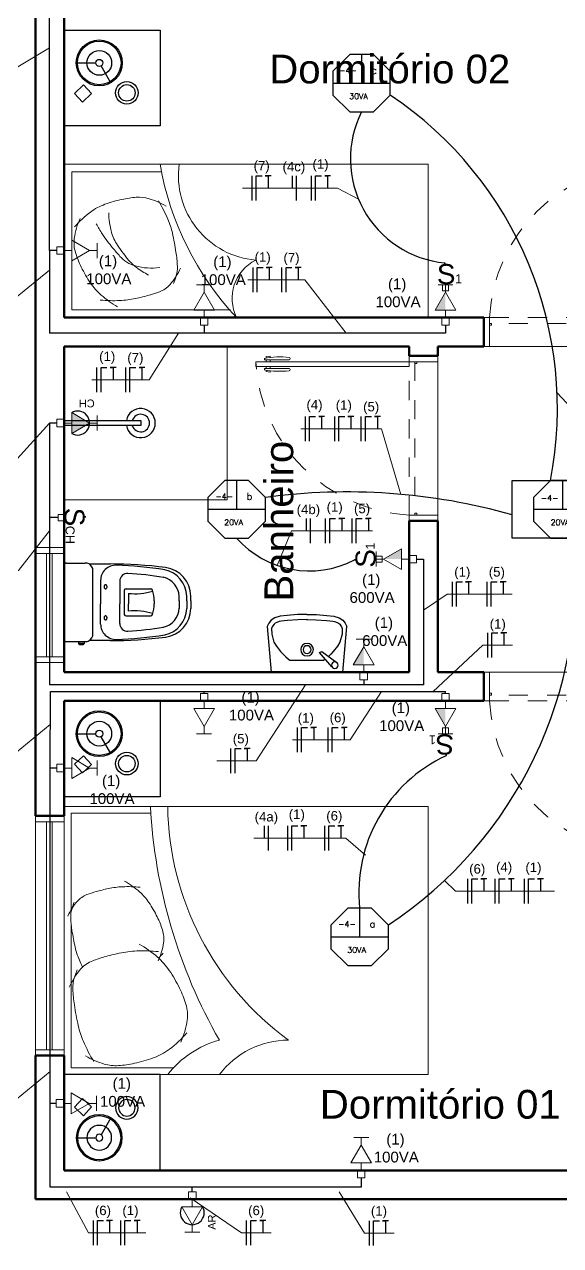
# Model space of a CAD drawing. Header units: inches. Extents: x 179598 to 179981, y 9195975 to 9196075.
# Drawn here: x 179638.47 to 179641.27, y 9196031.43 to 9196037.8 of the extents above; entities that cross this region are included whole.
import ezdxf

# ---------------------------------------------------------------- set-up
doc = ezdxf.new("R2010")
doc.units = ezdxf.units.IN
doc.header["$LTSCALE"] = 0.05
doc.header["$MEASUREMENT"] = 0
for name, pattern in [('CONTINU', [0]), ('DASH2', [0.75, 0.5, -0.25]), ('HIDDEN', [0.375, 0.25, -0.125]), ('HIDDEN2', [0.1875, 0.125, -0.0625])]:
    doc.linetypes.add(name, pattern=pattern)
for name, color, linetype in [('Electric', 10, 'Continuous'), ('ILUMINAÇÃO', 3, 'Continuous'), ('LAYOUT', 7, 'CONTINU'), ('LAYOUT_A. MOLHADAS', 7, 'Continuous'), ('PTO', 1, 'Continuous'), ('TEP', 40, 'DASH2'), ('TEXTO', 250, 'Continuous')]:
    doc.layers.add(name, color=color, linetype=linetype)
for name, color, linetype, lineweight in [('Eletrodutos', 220, 'Continuous', 25), ('ESQUADRIA', 7, 'Continuous', 5), ('FNT', 30, 'Continuous', 25), ('HACHURA', 7, 'Continuous', 0), ('HASTES', 250, 'Continuous', 25), ('NOTAS', 180, 'Continuous', 25), ('PAREDE', 7, 'Continuous', 50), ('PISO', 7, 'Continuous', 5)]:
    doc.layers.add(name, color=color, linetype=linetype, lineweight=lineweight)
doc.styles.add('Cota', font='arial.ttf')
doc.styles.add('R_60_1-100', font='swissl.ttf', dxfattribs={"height": 0.15})
doc.styles.get("Standard").update_dxf_attribs({"font": ''})
doc.styles.get('Standard').set_extended_font_data('txt.shx')

# ---------------------------------------------------------------- blocks, each defined once
blk = doc.blocks.new('A$C73877B83')
at = {"layer": 'LAYOUT'}
for p, q in [((0.2747, 0.243), (0.1867, 0.1922)), ((0.1708, 0.063), (0.1708, 0.1646))]:
    blk.add_line(p, q, dxfattribs=at)
for points in [[(0.5, 0), (0, 0), (0, 0.5), (0.5, 0.5)], [(0.2859, 0.1004), (0.3301, 0.0532), (0.3754, 0.0957), (0.3312, 0.1428)]]:
    blk.add_lwpolyline(points, close=True, dxfattribs=at)
for centre, radius in [((0.3271, 0.3269), 0.059), ((0.3271, 0.3269), 0.043), ((0.1708, 0.183), 0.12), ((0.1708, 0.183), 0.1136), ((0.1708, 0.183), 0.0646), ((0.1708, 0.183), 0.0184)]:
    blk.add_circle(centre, radius, dxfattribs=at)
blk = doc.blocks.new('A$C39A72CA2')
at = {"layer": 'ESQUADRIA'}
for points in [[(0, 0), (0.03, 0), (0.03, 0.15), (0, 0.15)], [(1.22, 0), (0.03, 0), (0.03, 0.15), (1.22, 0.15)], [(1.22, 0), (1.25, 0), (1.25, 0.15), (1.22, 0.15)], [(0.03, 0.0576), (1.22, 0.0576), (1.22, 0.0876), (0.03, 0.0876)]]:
    blk.add_lwpolyline(points, close=True, dxfattribs=at)
blk = doc.blocks.new('camacasal1')
at = {"layer": 'LAYOUT', "lineweight": 20}
for p, q in [((0.1, 0), (0.1, 1.4)), ((0.1, 1.4), (2, 1.4)), ((1.5482, 1.364), (1.964, 1.364)), ((1.964, 1.364), (1.964, 0.8486)), ((2, 1.4), (2, 0)), ((1.964, 0.7916), (1.964, 0.036)), ((2, 0), (0.1, 0)), ((1.964, 0.036), (1.4292, 0.036))]:
    blk.add_line(p, q, dxfattribs=at)
for points in [[(1.6853, 1.0097, 0.050543), (1.6075, 0.9542, 0.064376), (1.5579, 0.8978, 0.03352), (1.5145, 0.8232, 0.039598), (1.4874, 0.7553, 0.109626), (1.4818, 0.6879, 0.0754), (1.5094, 0.5942)], [(1.6035, 0.9779, -0.034352), (1.6955, 0.9804, -0.04249), (1.7693, 0.9709, -0.015911), (1.8335, 0.955, -0.020937), (1.8812, 0.9393, -0.121269), (1.9314, 0.9049, -0.080025), (1.9807, 0.8278)], [(1.9038, 0.5611, 0.014129), (1.921, 0.5979, 0.04596), (1.9428, 0.6645, 0.01901), (1.9594, 0.7529, 0.025886), (1.9658, 0.8187, 0.088683), (1.9591, 0.869, 0.020726), (1.9477, 0.9003)], [(1.609, 0.6815, 0.050543), (1.513, 0.613, 0.064376), (1.4517, 0.5435, 0.03352), (1.3983, 0.4514, 0.039598), (1.3648, 0.3677, 0.109626), (1.3579, 0.2845, 0.0754), (1.392, 0.1689)], [(1.508, 0.6422, -0.034352), (1.6215, 0.6452, -0.04249), (1.7125, 0.6336, -0.015911), (1.7917, 0.6139, -0.020937), (1.8506, 0.5945, -0.121269), (1.9126, 0.5521, -0.080025), (1.9733, 0.4571)], [(1.4832, 0.6344, 0.020037), (1.5074, 0.608, 0.075208)], [(1.8455, 0.0681, 0.033461), (1.8997, 0.1735, 0.04596), (1.9265, 0.2556, 0.01901), (1.9471, 0.3647, 0.025886), (1.9549, 0.4458, 0.088683), (1.9467, 0.5079, 0.020726), (1.9326, 0.5465)], [(1.3596, 0.2185, 0.057152), (1.4511, 0.1325, 0.075208), (1.5356, 0.0875, 0.030275), (1.634, 0.0593, 0.036967), (1.717, 0.0472, 0.089016), (1.7911, 0.0551, 0.061822), (1.8892, 0.0975)]]:
    blk.add_lwpolyline(points, format="xyb", dxfattribs=at)
for centre, radius, start, end in [((-0.0814, 1.4233), 1.5416, 306.24325, 359.13368), ((-1.1907, 1.5456), 2.7445, 330.16037, 356.95887), ((0.83, -0.27), 0.45, 36.8699, 90), ((1.055, -0.315), 0.5131, 37.87498, 74.74488)]:
    blk.add_arc(centre, radius, start, end, dxfattribs=at)
blk = doc.blocks.new('JANELA 0.50')
at = {"layer": 'ESQUADRIA'}
for points in [[(0, 0), (0.03, 0), (0.03, 0.15), (0, 0.15)], [(0.57, 0), (0.03, 0), (0.03, 0.15), (0.57, 0.15)], [(0.57, 0), (0.6, 0), (0.6, 0.15), (0.57, 0.15)], [(0.03, 0.0576), (0.57, 0.0576), (0.57, 0.0876), (0.03, 0.0876)]]:
    blk.add_lwpolyline(points, close=True, dxfattribs=at)
blk = doc.blocks.new('PORTA80_PB')
at = {"layer": 'ESQUADRIA'}
for p, q in [((0.0036, 0.8955), (0.0002, 0.8755)), ((0.0105, 0.8955), (0.0036, 0.8955)), ((0.02, 0.9055), (0.0125, 0.9055)), ((0.02, 0.9055), (0.02, 0.7763)), ((0.03, 0.8955), (0.02, 0.8955)), ((0.055, 0.8955), (0.065, 0.8955)), ((0.065, 0.9055), (0.065, 0.7763)), ((0.065, 0.9055), (0.0725, 0.9055)), ((0.0745, 0.8955), (0.0814, 0.8955)), ((0.0814, 0.8955), (0.0848, 0.8755)), ((0.0075, 0.8755), (0.0002, 0.8755)), ((0.03, 0.8755), (0.02, 0.8755)), ((0.055, 0.8755), (0.065, 0.8755)), ((0.0775, 0.8755), (0.0848, 0.8755)), ((0.83, 0), (0.03, 0))]:
    blk.add_line(p, q, dxfattribs=at)
for points in [[(0.03, 0.15), (0.055, 0.15), (0.055, 0.95), (0.03, 0.95)], [(0, 0), (0.03, 0), (0.03, 0.15), (0, 0.15)], [(0.83, 0), (0.86, 0), (0.86, 0.15), (0.83, 0.15)], [(0.04, 0.11), (0.03, 0.11), (0.03, 0.12), (0.04, 0.12)], [(0.82, 0.12), (0.83, 0.12), (0.83, 0.11), (0.82, 0.11)]]:
    blk.add_lwpolyline(points, close=True, dxfattribs=at)
at = {"layer": 'ESQUADRIA', "linetype": 'HIDDEN2'}
blk.add_lwpolyline([(0.03, 0.12), (0.83, 0.12), (0.83, 0.15), (0.03, 0.15)], close=True, dxfattribs=at)
at = {"layer": 'ESQUADRIA'}
for centre, radius, start, end in [((0.4334, 0.8257), 0.4284, 169.26017, 186.65508), ((-0.3484, 0.8257), 0.4284, 353.34492, 10.73983), ((0.0139, 0.7771), 0.00614, 187.18725, 352.0859), ((0.0711, 0.7771), 0.00614, 187.9141, 352.81275)]:
    blk.add_arc(centre, radius, start, end, dxfattribs=at)
at = {"layer": 'ESQUADRIA', "linetype": 'HIDDEN', "ltscale": 0.4}
blk.add_arc((-0.0154, 0.1046), 0.8466, 3.07158, 86.92842, dxfattribs=at)
blk = doc.blocks.new('A$C786F5E89')
at = {"layer": 'LAYOUT', "lineweight": 20}
for p, q in [((0.04, 1.86), (0.04, 1.0317)), ((0.76, 1.86), (0.04, 1.86)), ((0.76, 1.3934), (0.76, 1.86))]:
    blk.add_line(p, q, dxfattribs=at)
blk.add_lwpolyline([(0.8, 1.9), (0, 1.9), (0, 0), (0.8, 0)], close=True, dxfattribs=at)
for points in [[(0.0564, 1.6211, -0.050543), (0.1181, 1.7076, -0.064376), (0.1807, 1.7628, -0.03352), (0.2637, 1.8109, -0.039598), (0.3391, 1.8411, -0.109626), (0.414, 1.8473, -0.0754), (0.5181, 1.8166)], [(0.4735, 1.8457, -0.057152), (0.5509, 1.7633, -0.075208), (0.5915, 1.6873, -0.030275), (0.6169, 1.5986, -0.036967), (0.6278, 1.5239, -0.089016), (0.6206, 1.4571, -0.061822), (0.5824, 1.3687)], [(0.2613, 1.4015, -0.103492), (0.2701, 1.5298, -0.14369), (0.3198, 1.6091, -0.007817), (0.3642, 1.6473, -0.010698), (0.3977, 1.674, -0.020146), (0.4368, 1.7014, -0.015912), (0.4887, 1.7324)], [(0.0918, 1.712, 0.034352), (0.0891, 1.6099, 0.04249), (0.0995, 1.5278, 0.015911), (0.1173, 1.4565, 0.020937), (0.1347, 1.4035, 0.121269), (0.1729, 1.3477, 0.080025), (0.2586, 1.2929)], [(0.2223, 1.4599, -0.040593), (0.2626, 1.5236, -0.055645), (0.3003, 1.5637, -0.015363), (0.3347, 1.5911, -0.01263), (0.3782, 1.6221, -0.082628), (0.4468, 1.6534, -0.061291), (0.5471, 1.6675)], [(0.6089, 1.4081, -0.033461), (0.514, 1.3593, -0.04596), (0.44, 1.3351, -0.01901), (0.3418, 1.3166, -0.025886), (0.2687, 1.3095, -0.088683), (0.2128, 1.3169, -0.020726), (0.178, 1.3297)]]:
    blk.add_lwpolyline(points, format="xyb", dxfattribs=at)
for centre, radius, start, end in [((1.0634, -0.1268), 1.5493, 99.78806, 133.34204), ((0.7407, 0.8616), 0.4424, 82.30103, 175.01858), ((0.1, 0.8), 0.2236, 26.56505, 116.56505)]:
    blk.add_arc(centre, radius, start, end, dxfattribs=at)
blk = doc.blocks.new('01lavl91')
at = {"layer": 'LAYOUT_A. MOLHADAS', "linetype": 'Continuous'}
for p, q in [((0.1253, -0.036), (0.0639, -0.1075)), ((0.0753, -0.1139), (0.1503, -0.0575)), ((-0.085, -0.0692), (0.0857, -0.0692)), ((0.0639, -0.1075), (0.0753, -0.1139))]:
    blk.add_line(p, q, dxfattribs=at)
for points in [[(-0.1997, -0.2393), (-0.1797, -0.0093), (0.1803, -0.0093), (0.2003, -0.2393)], [(-0.1772, -0.2283), (-0.1758, -0.2005), (-0.1652, -0.1606), (-0.1526, -0.1406), (-0.1317, -0.1123), (-0.1188, -0.0991), (-0.106, -0.0859), (-0.0931, -0.074), (-0.085, -0.0692)], [(0.0938, -0.074), (0.0857, -0.0692)], [(0.1779, -0.2283), (0.1765, -0.2005), (0.1659, -0.1606), (0.1533, -0.1406), (0.1323, -0.1123), (0.1195, -0.0991), (0.1091, -0.0885)], [(0.0003, -0.2993), (-0.0477, -0.2981), (-0.0993, -0.2935), (-0.1345, -0.2899), (-0.1613, -0.2816), (-0.1795, -0.2708), (-0.1915, -0.256), (-0.1997, -0.2393)], [(0.0023, -0.2743), (-0.0461, -0.2719), (-0.0975, -0.2686), (-0.1144, -0.2671), (-0.1294, -0.2653), (-0.1385, -0.2633), (-0.151, -0.2586), (-0.1586, -0.2547), (-0.1629, -0.2516), (-0.1647, -0.2496), (-0.1703, -0.2424), (-0.1737, -0.2368), (-0.1772, -0.2283)], [(-0.0016, -0.2743), (0.0468, -0.2719), (0.0982, -0.2686), (0.1151, -0.2671), (0.1301, -0.2653), (0.1391, -0.2633), (0.1517, -0.2586), (0.1593, -0.2547), (0.1635, -0.2516), (0.1653, -0.2496), (0.1709, -0.2424), (0.1744, -0.2368), (0.1779, -0.2283)], [(0.0003, -0.2993), (0.0483, -0.2981), (0.0999, -0.2935), (0.1351, -0.2899), (0.1619, -0.2816), (0.1801, -0.2708), (0.1921, -0.256), (0.2003, -0.2393)]]:
    blk.add_lwpolyline(points, dxfattribs=at)
for centre, radius in [((0.1404, -0.0444), 0.0164), ((0.001, -0.1223), 0.0316), ((0.001, -0.1223), 0.02)]:
    blk.add_circle(centre, radius, dxfattribs=at)
blk = doc.blocks.new('chuve')
at = {"layer": 'LAYOUT_A. MOLHADAS', "ltscale": 0.05}
for p, q in [((-0.0004, 0.0262), (0.3992, 0.0262)), ((0.3992, 0), (0, 0)), ((0.3992, 0.0262), (0.3992, 0))]:
    blk.add_line(p, q, dxfattribs=at)
for radius, start, end in [(0.076, 189.93583, 170.06417), (0.0459, 196.60149, 163.39851)]:
    blk.add_arc((0.3992, 0.0131), radius, start, end, dxfattribs=at)
blk = doc.blocks.new('VASOSAN2')
at = {"layer": 'LAYOUT_A. MOLHADAS'}
for p, q in [((-0.2131, 0), (0.1729, 0)), ((-0.0126, 0), (0.0126, 0)), ((-0.2251, -0.012), (-0.2251, -0.0754)), ((0.1849, -0.012), (0.1849, -0.11)), ((-0.2395, -0.0804), (-0.2395, -0.0987)), ((-0.2345, -0.1037), (-0.2345, -0.0754)), ((-0.2251, -0.0754), (-0.2345, -0.0754)), ((-0.2251, -0.1037), (-0.2345, -0.1037)), ((-0.2251, -0.0754), (-0.2251, -0.1037)), ((-0.2251, -0.1037), (-0.2251, -0.11)), ((-0.2201, -0.2392), (-0.2201, -0.1294)), ((-0.1851, -0.15), (0.1449, -0.15)), ((-0.1336, -0.19), (-0.0276, -0.19)), ((-0.0126, -0.19), (-0.0276, -0.19)), ((0.0935, -0.19), (-0.0126, -0.19)), ((0.1799, -0.1294), (0.1799, -0.2392)), ((-0.1307, -0.29), (-0.0276, -0.29)), ((0.0435, -0.3132), (-0.0836, -0.3132)), ((-0.0126, -0.29), (-0.0276, -0.29)), ((0.0906, -0.29), (-0.0126, -0.29)), ((-0.0909, -0.3228), (-0.0909, -0.4517)), ((-0.0666, -0.3348), (-0.0276, -0.3348)), ((-0.0126, -0.3348), (-0.0276, -0.3348)), ((0.0265, -0.3348), (-0.0126, -0.3348)), ((0.0508, -0.3228), (0.0508, -0.4517)), ((-0.0126, -0.4687), (-0.0276, -0.4687)), ((-0.0276, -0.6), (-0.0527, -0.6)), ((-0.0126, -0.6), (-0.0276, -0.6)), ((-0.0126, -0.6), (0.0126, -0.6)), ((-0.0276, -0.64), (-0.0527, -0.64)), ((-0.0276, -0.66), (-0.0527, -0.66)), ((-0.0126, -0.64), (-0.0276, -0.64)), ((-0.0126, -0.66), (-0.0276, -0.66)), ((-0.0126, -0.64), (0.0126, -0.64)), ((-0.0126, -0.66), (0.0126, -0.66))]:
    blk.add_line(p, q, dxfattribs=at)
for centre, radius, start, end in [((-0.2131, -0.012), 0.012, 90, 180), ((0.1729, -0.012), 0.012, 0, 90), ((-0.2345, -0.0804), 0.005, 90, 180), ((-0.2345, -0.0987), 0.005, 180, 270), ((-0.1851, -0.11), 0.04, 180, 208.95502), ((0.1449, -0.11), 0.04, 331.04498, 0), ((-0.1851, -0.11), 0.04, 208.95502, 270), ((-0.1336, -0.27), 0.08, 90, 181.85575), ((0.0935, -0.27), 0.08, 358.14425, 90), ((0.1449, -0.11), 0.04, 270, 331.04498), ((2.0486, -0.2392), 2.2687, 180, 187.34371), ((-0.1054, -0.2156), 0.00607, 151.52249, 180), ((-0.1054, -0.2156), 0.00607, 180, 208.47751), ((-0.1034, -0.2168), 0.00838, 127.36539, 151.52249), ((-0.1034, -0.2145), 0.00838, 208.47751, 232.63461), ((-0.102, -0.2185), 0.0106, 107.55185, 127.36539), ((-0.102, -0.2128), 0.0106, 232.63461, 252.44815), ((-0.1012, -0.2212), 0.0134, 90, 107.55185), ((-0.1012, -0.2101), 0.0134, 252.44815, 270), ((-0.1012, -0.2212), 0.0134, 72.44815, 90), ((-0.1012, -0.2101), 0.0134, 270, 287.55185), ((-0.1003, -0.2185), 0.0106, 52.63461, 72.44815), ((-0.1003, -0.2128), 0.0106, 287.55185, 307.36539), ((-0.099, -0.2168), 0.00838, 28.47751, 52.63461), ((-0.099, -0.2145), 0.00838, 307.36539, 331.52249), ((-0.0969, -0.2156), 0.00607, 360, 28.47751), ((-0.0969, -0.2156), 0.00607, 331.52249, 0), ((0.0568, -0.2156), 0.00607, 151.52249, 180), ((0.0568, -0.2156), 0.00607, 180, 208.47751), ((0.0589, -0.2168), 0.00838, 127.36539, 151.52249), ((0.0589, -0.2145), 0.00838, 208.47751, 232.63461), ((0.0602, -0.2185), 0.0106, 107.55185, 127.36539), ((0.0602, -0.2128), 0.0106, 232.63461, 252.44815), ((0.061, -0.2212), 0.0134, 90, 107.55185), ((0.061, -0.2101), 0.0134, 252.44815, 270), ((0.061, -0.2212), 0.0134, 72.44815, 90), ((0.061, -0.2101), 0.0134, 270, 287.55185), ((0.0619, -0.2185), 0.0106, 52.63461, 72.44815), ((0.0619, -0.2128), 0.0106, 287.55185, 307.36539), ((0.0632, -0.2168), 0.00838, 28.47751, 52.63461), ((0.0632, -0.2145), 0.00838, 307.36539, 331.52249), ((0.0653, -0.2156), 0.00607, 360, 28.47751), ((0.0653, -0.2156), 0.00607, 331.52249, 0), ((-2.0888, -0.2392), 2.2687, 352.65629, 0), ((1.8016, -0.2073), 2.0162, 181.85575, 189.04981), ((-0.1307, -0.33), 0.04, 90, 183.63335), ((-0.0809, -0.3228), 0.01, 105.83121, 180), ((0.0408, -0.3228), 0.01, 0, 74.16879), ((0.0906, -0.33), 0.04, 356.36665, 90), ((-1.8417, -0.2073), 2.0162, 350.95019, 358.14425), ((1.8016, -0.2073), 1.9762, 183.63335, 189.04981), ((-0.3767, -0.3699), 0.3121, 342.68456, 6.46273), ((0.3366, -0.3699), 0.3121, 173.53727, 197.31544), ((-1.8417, -0.2073), 1.9762, 350.95019, 356.36665), ((-0.0809, -0.4517), 0.01, 180, 251.47795), ((-0.0363, -0.3187), 0.1503, 251.47795, 273.33807), ((-0.0038, -0.3187), 0.1503, 266.66193, 288.52205), ((0.0408, -0.4517), 0.01, 288.52205, 0), ((-0.0527, -0.51), 0.15, 187.34371, 270), ((-0.0467, -0.4941), 0.146, 191.98726, 267.65022), ((-0.0467, -0.4941), 0.106, 191.98726, 267.65022), ((0.0066, -0.4941), 0.106, 272.34978, 348.01274), ((0.0066, -0.4941), 0.146, 272.34978, 348.01274), ((0.0126, -0.51), 0.15, 270, 352.65629)]:
    blk.add_arc(centre, radius, start, end, dxfattribs=at)
blk = doc.blocks.new('ta30')
at = {"lineweight": 5}
for p, q in [((-0.139, 0.1), (0, 0.34)), ((-0.1, 0.44), (0.1, 0.44)), ((0, 0.44), (0, 0.34)), ((0.139, 0.1), (0, 0.34)), ((-0.139, 0.1), (0.139, 0.1)), ((-0.05, 0), (-0.05, -0.1)), ((-0.05, 0), (0.05, 0)), ((0, 0.1), (0, 0)), ((0.05, 0), (0.05, -0.1)), ((-0.05, -0.1), (0.05, -0.1))]:
    blk.add_line(p, q, dxfattribs=at)
blk = doc.blocks.new('TA100')
at = {"lineweight": 5}
for p, q in [((-0.139, 0.1), (0, 0.34)), ((-0.1, 0.44), (0.1, 0.44)), ((0, 0.44), (0, 0.34)), ((0.139, 0.1), (0, 0.34)), ((-0.139, 0.1), (0, 0.1)), ((-0.05, 0), (0.05, 0)), ((-0.05, 0), (-0.05, -0.1)), ((0, 0.1), (0, 0)), ((0, 0.1), (0.139, 0.1)), ((0.05, 0), (0.05, -0.1)), ((-0.05, -0.1), (0.05, -0.1))]:
    blk.add_line(p, q, dxfattribs=at)
blk.add_solid([(0, 0.1), (0, 0.34), (-0.139, 0.1)], dxfattribs=at)
blk = doc.blocks.new('Iluminação1')
at = {"layer": 'ILUMINAÇÃO'}
for p, q in [((0, 0.15), (0, 0)), ((-0.15, 0), (0.15, 0))]:
    blk.add_line(p, q, dxfattribs=at)
blk.add_lwpolyline([(-0.0621, 0.15), (-0.15, 0.0621), (-0.15, -0.0621), (-0.0621, -0.15), (0.0621, -0.15), (0.15, -0.0621), (0.15, 0.0621), (0.0621, 0.15)], close=True, dxfattribs=at)
blk = doc.blocks.new('LinguaNoSeu')
at = {"layer": 'Electric', "linetype": 'CONTINU', "lineweight": 20}
blk.add_lwpolyline([(179679.5062, 9196029.819), (179679.5453, 9196029.819), (179679.5453, 9196029.8581), (179679.5062, 9196029.8581), (179679.5062, 9196029.819), (179679.5062, 9196029.8581), (179679.5258, 9196029.8581), (179679.5258, 9196029.8971), (179679.5799, 9196029.8971), (179679.5258, 9196029.9909), (179679.4716, 9196029.8971), (179679.5258, 9196029.8971), (179679.5799, 9196029.8971), (179679.5258, 9196029.9909), (179679.5258, 9196030.0299), (179679.5648, 9196030.0299), (179679.4867, 9196030.0299)], dxfattribs=at)
at = {"layer": 'PTO', "linetype": 'CONTINU', "lineweight": 30}
blk.add_arc((179679.5258, 9196029.9284), 0.0625, 330, 210, dxfattribs=at)
at = {"layer": 'Electric', "linetype": 'CONTINU', "lineweight": 20, "style": 'Cota'}
blk.add_text('AR', height=0.0407, rotation=270, dxfattribs=at).set_placement((179679.4031, 9196030.017))
blk = doc.blocks.new('CHUVEIRO')
at = {"layer": 'Electric', "linetype": 'CONTINU', "lineweight": 20}
blk.add_lwpolyline([(179680.6051, 9196022.6952), (179680.6051, 9196022.7343), (179680.566, 9196022.7343), (179680.566, 9196022.6952), (179680.6051, 9196022.6952), (179680.566, 9196022.6952), (179680.566, 9196022.7148), (179680.527, 9196022.7148), (179680.527, 9196022.7689), (179680.4332, 9196022.7148), (179680.527, 9196022.6606), (179680.527, 9196022.7148), (179680.527, 9196022.7689), (179680.4332, 9196022.7148), (179680.3941, 9196022.7148), (179680.3941, 9196022.7538), (179680.3941, 9196022.6757)], dxfattribs=at)
at = {"layer": 'PTO', "linetype": 'CONTINU', "lineweight": 30}
blk.add_arc((179680.4957, 9196022.7148), 0.0625, 60, 300, dxfattribs=at)
at = {"layer": 'Electric', "linetype": 'CONTINU', "lineweight": 20, "style": 'Cota'}
blk.add_text('CH', height=0.0407, dxfattribs=at).set_placement((179680.4071, 9196022.5921))
blk = doc.blocks.new('Iluminação2')
at = {"layer": 'ILUMINAÇÃO'}
for p, q in [((0, 0.15), (0, 0)), ((-0.15, 0), (0.15, 0))]:
    blk.add_line(p, q, dxfattribs=at)
for points in [[(-0.2621, 0.15), (0.2621, 0.15), (0.2621, -0.15), (-0.2621, -0.15)], [(-0.0621, 0.15), (-0.15, 0.0621), (-0.15, -0.0621), (-0.0621, -0.15), (0.0621, -0.15), (0.15, -0.0621), (0.15, 0.0621), (0.0621, 0.15)]]:
    blk.add_lwpolyline(points, close=True, dxfattribs=at)
blk = doc.blocks.new('Interruptor1W')
at = {"layer": 'ILUMINAÇÃO', "linetype": 'CONTINU', "lineweight": 20}
blk.add_lwpolyline([(179675.1845, 9196027.4212), (179675.2236, 9196027.4212), (179675.2236, 9196027.4602), (179675.1845, 9196027.4602)], close=True, dxfattribs=at)
at = {"layer": 'ILUMINAÇÃO', "linetype": 'CONTINU', "lineweight": 20, "attachment_point": 1, "style": 'Cota'}
for s, width, insert, char_height in [('S', 0.319218, (179675.1488, 9196027.592), 0.1276), ('1', 0.07511, (179675.265, 9196027.5265), 0.0573)]:
    blk.add_mtext_dynamic_manual_height_columns(s, width=width, gutter_width=0.75, heights=[0], dxfattribs=dict(at, insert=insert, char_height=char_height))
blk = doc.blocks.new('Interruptor1')
at = {"layer": 'ILUMINAÇÃO', "linetype": 'CONTINU', "lineweight": 35}
blk.add_line((179678.1328, 9196024.8734), (179678.1328, 9196024.8825), dxfattribs=at)
at = {"layer": 'ILUMINAÇÃO', "linetype": 'CONTINU', "lineweight": 20}
blk.add_blockref('Interruptor1W', (2.9333, -2.7169), dxfattribs=at)
blk = doc.blocks.new('InterruptorCH')
at = {"layer": 'ILUMINAÇÃO', "linetype": 'CONTINU', "lineweight": 20}
for p, q in [((179675.6324, 9196033.1001), (179675.6324, 9196033.0682)), ((179675.6643, 9196033.1001), (179675.6324, 9196033.1001)), ((179675.6324, 9196033.0682), (179675.6643, 9196033.0682)), ((179675.6643, 9196033.0682), (179675.6643, 9196033.1001))]:
    blk.add_line(p, q, dxfattribs=at)
at = {"layer": 'ILUMINAÇÃO', "linetype": 'CONTINU', "lineweight": 35}
blk.add_line((179675.7705, 9196033.0878), (179675.778, 9196033.0878), dxfattribs=at)
at = {"layer": 'ILUMINAÇÃO', "linetype": 'CONTINU', "lineweight": 40, "style": 'Cota'}
for s, height, p in [('S', 0.1043, (179675.6659, 9196033.1359)), ('CH', 0.04682, (179675.6715, 9196033.0415))]:
    blk.add_text(s, height=height, rotation=270, dxfattribs=at).set_placement(p)

msp = doc.modelspace()

# ---------------------------------------------------------------- hatches: boundary and pattern name
at = {"layer": 'HACHURA'}
h = msp.add_hatch(color=1, dxfattribs=at)
h.dxf.hatch_style = 1
h.paths.add_polyline_path([(179638.7171, 9196035.6649), (179638.8109, 9196035.719), (179638.7171, 9196035.7731)])

# ---------------------------------------------------------------- linework, layer by layer
at = {"layer": 'Eletrodutos', "linetype": 'CONTINU', "lineweight": 30}
for p, q in [((179638.6006, 9196036.619), (179638.6006, 9196038.794)), ((179638.6006, 9196036.619), (179638.6006, 9196036.1885)), ((179638.639, 9196036.619), (179638.6006, 9196036.619)), ((179639.4082, 9196036.2299), (179639.4082, 9196036.1885)), ((179640.6681, 9196036.2299), (179640.6681, 9196036.1885)), ((179640.6681, 9196036.1885), (179638.6006, 9196036.1885)), ((179638.6006, 9196035.719), (179638.6006, 9196034.3647)), ((179638.6391, 9196035.719), (179638.6006, 9196035.719)), ((179638.6461, 9196035.2255), (179638.6006, 9196035.2255)), ((179640.5171, 9196035.009), (179640.5531, 9196035.009)), ((179640.5531, 9196035.009), (179640.5531, 9196034.3522)), ((179640.2413, 9196034.3799), (179640.2413, 9196034.3522)), ((179638.6006, 9196034.3647), (179638.6006, 9196034.3522)), ((179640.5527, 9196034.3522), (179638.6006, 9196034.3522)), ((179638.6055, 9196033.919), (179638.6057, 9196034.3189)), ((179638.6057, 9196034.3189), (179639.4081, 9196034.3185)), ((179639.4081, 9196034.3185), (179640.6681, 9196034.3178)), ((179639.4082, 9196034.3081), (179639.4082, 9196034.3185)), ((179640.6681, 9196034.3081), (179640.6681, 9196034.3178)), ((179638.639, 9196033.919), (179638.6055, 9196033.919)), ((179638.6055, 9196031.7313), (179638.6055, 9196033.919)), ((179638.6359, 9196032.169), (179638.6055, 9196032.169)), ((179640.2281, 9196031.7799), (179640.2281, 9196031.7313)), ((179640.2281, 9196031.7313), (179638.6055, 9196031.7313)), ((179639.3464, 9196031.7081), (179639.3464, 9196031.7313))]:
    msp.add_line(p, q, dxfattribs=at)
for centre, radius, start, end in [((179639.2842, 9196035.7955), 1.9681, 348.9698, 56.16423), ((179640.7167, 9196037.0971), 0.545, 153.24694, 264.4834), ((179640.1522, 9196032.1615), 3.1979, 74.33044, 97.62241), ((179639.9576, 9196035.4529), 0.5055, 221.34472, 297.68689), ((179639.1605, 9196034.9236), 2.1884, 303.55412, 5.12329), ((179641.002, 9196033.2699), 0.7862, 114.8399, 186.00187)]:
    msp.add_arc(centre, radius, start, end, dxfattribs=at)
at = {"layer": 'FNT', "linetype": 'CONTINU', "lineweight": 30}
for p, q in [((179639.657, 9196037.0095), (179639.657, 9196036.881)), ((179639.867, 9196037.0095), (179639.867, 9196036.9453)), ((179639.967, 9196037.0095), (179639.967, 9196036.881)), ((179639.6622, 9196036.5298), (179639.6622, 9196036.4013)), ((179639.8127, 9196036.5298), (179639.8127, 9196036.4013)), ((179638.8474, 9196036.008), (179638.8474, 9196035.8795)), ((179638.9979, 9196036.008), (179638.9979, 9196035.8795)), ((179639.9357, 9196035.7525), (179639.9357, 9196035.6239)), ((179640.0884, 9196035.7525), (179640.0884, 9196035.6239)), ((179640.2271, 9196035.7525), (179640.2271, 9196035.6239)), ((179639.9407, 9196035.2208), (179639.9407, 9196035.1566)), ((179640.0408, 9196035.2208), (179640.0408, 9196035.0923)), ((179640.1795, 9196035.2208), (179640.1795, 9196035.0923)), ((179640.7027, 9196034.8905), (179640.7027, 9196034.7619)), ((179640.8831, 9196034.8905), (179640.8831, 9196034.7619)), ((179640.887, 9196034.6241), (179640.887, 9196034.4956)), ((179639.894, 9196034.1298), (179639.894, 9196034.0012)), ((179640.054, 9196034.1298), (179640.054, 9196034.0012)), ((179639.5468, 9196034.0203), (179639.5468, 9196033.8918)), ((179639.7214, 9196033.6174), (179639.7214, 9196033.5531)), ((179639.8431, 9196033.6174), (179639.8431, 9196033.4888)), ((179640.0362, 9196033.6174), (179640.0362, 9196033.4888)), ((179640.7821, 9196033.3403), (179640.7821, 9196033.2117)), ((179640.9256, 9196033.3403), (179640.9256, 9196033.2117)), ((179641.0783, 9196033.3403), (179641.0783, 9196033.2117)), ((179638.8287, 9196031.558), (179638.8287, 9196031.4295)), ((179638.9722, 9196031.558), (179638.9722, 9196031.4295)), ((179639.6284, 9196031.558), (179639.6284, 9196031.4295)), ((179640.2692, 9196031.5557), (179640.2692, 9196031.4271))]:
    msp.add_line(p, q, dxfattribs=at)
for points in [[(179639.6801, 9196036.881), (179639.6801, 9196037.0095), (179639.711, 9196037.0095)], [(179639.7586, 9196037.0095), (179639.7277, 9196037.0095), (179639.7431, 9196037.0095), (179639.7431, 9196036.9453)], [(179639.89, 9196036.881), (179639.89, 9196037.0095), (179639.89, 9196037.0095)], [(179639.9901, 9196036.881), (179639.9901, 9196037.0095), (179640.021, 9196037.0095)], [(179640.0686, 9196037.0095), (179640.0377, 9196037.0095), (179640.0531, 9196037.0095), (179640.0531, 9196036.9453)], [(179639.6853, 9196036.4013), (179639.6853, 9196036.5298), (179639.7162, 9196036.5298)], [(179639.7638, 9196036.5298), (179639.7329, 9196036.5298), (179639.7483, 9196036.5298), (179639.7483, 9196036.4655)], [(179639.8358, 9196036.4013), (179639.8358, 9196036.5298), (179639.8667, 9196036.5298)], [(179639.9143, 9196036.5298), (179639.8834, 9196036.5298), (179639.8988, 9196036.5298), (179639.8988, 9196036.4655)], [(179638.8705, 9196035.8795), (179638.8705, 9196036.008), (179638.9014, 9196036.008)], [(179638.9489, 9196036.008), (179638.918, 9196036.008), (179638.9335, 9196036.008), (179638.9335, 9196035.9438)], [(179639.021, 9196035.8795), (179639.021, 9196036.008), (179639.0519, 9196036.008)], [(179639.0995, 9196036.008), (179639.0686, 9196036.008), (179639.084, 9196036.008), (179639.084, 9196035.9438)], [(179639.9588, 9196035.6239), (179639.9588, 9196035.7525), (179639.9897, 9196035.7525)], [(179640.0373, 9196035.7525), (179640.0064, 9196035.7525), (179640.0218, 9196035.7525), (179640.0218, 9196035.6882)], [(179640.1115, 9196035.6239), (179640.1115, 9196035.7525), (179640.1424, 9196035.7525)], [(179640.1899, 9196035.7525), (179640.159, 9196035.7525), (179640.1745, 9196035.7525), (179640.1745, 9196035.6882)], [(179640.2502, 9196035.6239), (179640.2502, 9196035.7525), (179640.2811, 9196035.7525)], [(179640.3287, 9196035.7525), (179640.2977, 9196035.7525), (179640.3132, 9196035.7525), (179640.3132, 9196035.6882)], [(179639.9638, 9196035.0923), (179639.9638, 9196035.2208), (179639.9638, 9196035.2208)], [(179640.0639, 9196035.0923), (179640.0639, 9196035.2208), (179640.0948, 9196035.2208)], [(179640.1423, 9196035.2208), (179640.1114, 9196035.2208), (179640.1269, 9196035.2208), (179640.1269, 9196035.1566)], [(179640.2026, 9196035.0923), (179640.2026, 9196035.2208), (179640.2335, 9196035.2208)], [(179640.281, 9196035.2208), (179640.2501, 9196035.2208), (179640.2656, 9196035.2208), (179640.2656, 9196035.1566)], [(179640.7258, 9196034.7619), (179640.7258, 9196034.8905), (179640.7567, 9196034.8905)], [(179640.8042, 9196034.8905), (179640.7733, 9196034.8905), (179640.7888, 9196034.8905), (179640.7888, 9196034.8262)], [(179640.9061, 9196034.7619), (179640.9061, 9196034.8905), (179640.937, 9196034.8905)], [(179640.9846, 9196034.8905), (179640.9537, 9196034.8905), (179640.9691, 9196034.8905), (179640.9691, 9196034.8262)], [(179640.91, 9196034.4956), (179640.91, 9196034.6241), (179640.9409, 9196034.6241)], [(179640.9885, 9196034.6241), (179640.9576, 9196034.6241), (179640.973, 9196034.6241), (179640.973, 9196034.5599)], [(179639.9171, 9196034.0012), (179639.9171, 9196034.1298), (179639.948, 9196034.1298)], [(179639.9955, 9196034.1298), (179639.9646, 9196034.1298), (179639.9801, 9196034.1298), (179639.9801, 9196034.0655)], [(179640.0771, 9196034.0012), (179640.0771, 9196034.1298), (179640.108, 9196034.1298)], [(179640.1555, 9196034.1298), (179640.1246, 9196034.1298), (179640.1401, 9196034.1298), (179640.1401, 9196034.0655)], [(179639.5699, 9196033.8918), (179639.5699, 9196034.0203), (179639.6008, 9196034.0203)], [(179639.6484, 9196034.0203), (179639.6175, 9196034.0203), (179639.6329, 9196034.0203), (179639.6329, 9196033.956)], [(179639.7444, 9196033.4888), (179639.7444, 9196033.6174), (179639.7444, 9196033.6174)], [(179639.8662, 9196033.4888), (179639.8662, 9196033.6174), (179639.8971, 9196033.6174)], [(179639.9446, 9196033.6174), (179639.9137, 9196033.6174), (179639.9292, 9196033.6174), (179639.9292, 9196033.5531)], [(179640.0593, 9196033.4888), (179640.0593, 9196033.6174), (179640.0902, 9196033.6174)], [(179640.1377, 9196033.6174), (179640.1068, 9196033.6174), (179640.1223, 9196033.6174), (179640.1223, 9196033.5531)], [(179640.8052, 9196033.2117), (179640.8052, 9196033.3403), (179640.8361, 9196033.3403)], [(179640.8837, 9196033.3403), (179640.8528, 9196033.3403), (179640.8682, 9196033.3403), (179640.8682, 9196033.276)], [(179640.9487, 9196033.2117), (179640.9487, 9196033.3403), (179640.9796, 9196033.3403)], [(179641.0272, 9196033.3403), (179640.9963, 9196033.3403), (179641.0117, 9196033.3403), (179641.0117, 9196033.276)], [(179641.1013, 9196033.2117), (179641.1013, 9196033.3403), (179641.1322, 9196033.3403)], [(179641.1798, 9196033.3403), (179641.1489, 9196033.3403), (179641.1643, 9196033.3403), (179641.1643, 9196033.276)], [(179638.8517, 9196031.4295), (179638.8517, 9196031.558), (179638.8826, 9196031.558)], [(179638.9302, 9196031.558), (179638.8993, 9196031.558), (179638.9148, 9196031.558), (179638.9148, 9196031.4938)], [(179638.9952, 9196031.4295), (179638.9952, 9196031.558), (179639.0261, 9196031.558)], [(179639.0737, 9196031.558), (179639.0428, 9196031.558), (179639.0583, 9196031.558), (179639.0583, 9196031.4938)], [(179639.6515, 9196031.4295), (179639.6515, 9196031.558), (179639.6824, 9196031.558)], [(179639.7299, 9196031.558), (179639.699, 9196031.558), (179639.7145, 9196031.558), (179639.7145, 9196031.4938)], [(179640.2923, 9196031.4271), (179640.2923, 9196031.5557), (179640.3232, 9196031.5557)], [(179640.3708, 9196031.5557), (179640.3399, 9196031.5557), (179640.3553, 9196031.5557), (179640.3553, 9196031.4914)]]:
    msp.add_lwpolyline(points, dxfattribs=at)
at = {"layer": 'HASTES', "linetype": 'CONTINU', "lineweight": 20}
for p, q in [((179640.105, 9196036.9453), (179640.2181, 9196036.886)), ((179641.3244, 9196035.7978), (179641.2506, 9196035.8764)), ((179640.3345, 9196035.6882), (179640.435, 9196035.3469)), ((179639.8647, 9196035.1566), (179639.7893, 9196034.9762)), ((179640.6772, 9196034.8262), (179640.5531, 9196034.7426)), ((179640.3347, 9196034.318), (179640.17, 9196034.0655)), ((179640.1471, 9196033.5531), (179640.2499, 9196033.464)), ((179640.7209, 9196033.276), (179640.6627, 9196033.3322))]:
    msp.add_line(p, q, dxfattribs=at)
for points in [[(179638.6006, 9196037.6776), (179638.3932, 9196037.5512), (179638.0727, 9196037.5512)], [(179639.6093, 9196036.9453), (179639.6093, 9196036.9453), (179640.105, 9196036.9453)], [(179638.6006, 9196036.5175), (179638.4226, 9196036.3713), (179638.1351, 9196036.3713)], [(179640.1505, 9196036.1885), (179639.9331, 9196036.4655), (179639.6367, 9196036.4655)], [(179639.275, 9196036.1885), (179639.1215, 9196035.9438), (179638.8219, 9196035.9438)], [(179638.6006, 9196035.719), (179638.4169, 9196035.5152), (179638.2471, 9196035.5152)], [(179639.9123, 9196035.6882), (179639.9123, 9196035.6882), (179640.3345, 9196035.6882)], [(179638.6006, 9196035.1569), (179638.4391, 9196034.9494), (179638.2693, 9196034.9494)], [(179639.8647, 9196035.1566), (179639.8647, 9196035.1566), (179640.2869, 9196035.1566)], [(179641.0169, 9196034.8262), (179641.0169, 9196034.8262), (179640.6772, 9196034.8262)], [(179640.6043, 9196034.3179), (179640.8635, 9196034.5599), (179641.0183, 9196034.5599)], [(179639.937, 9196034.3522), (179639.6807, 9196033.956), (179639.4751, 9196033.956)], [(179638.6056, 9196034.1458), (179638.4276, 9196033.9996), (179638.1234, 9196033.9996)], [(179639.8697, 9196034.0655), (179639.8697, 9196034.0655), (179640.17, 9196034.0655)], [(179639.6671, 9196033.5531), (179639.6671, 9196033.5531), (179640.1471, 9196033.5531)], [(179640.7209, 9196033.276), (179640.7209, 9196033.276), (179641.2367, 9196033.276)], [(179638.6055, 9196032.3351), (179638.4274, 9196032.1888), (179638.1393, 9196032.1888)], [(179638.6897, 9196031.7075), (179638.8051, 9196031.4938), (179639.1035, 9196031.4938)], [(179640.1125, 9196031.7075), (179640.2458, 9196031.4914), (179640.4006, 9196031.4914)], [(179639.3352, 9196031.6763), (179639.6029, 9196031.4938), (179639.7577, 9196031.4938)]]:
    msp.add_lwpolyline(points, dxfattribs=at)
at = {"layer": 'PAREDE'}
for p, q in [((179638.5281, 9196038.869), (179638.5281, 9196036.119)), ((179638.6781, 9196038.719), (179638.6781, 9196036.269)), ((179638.6781, 9196036.269), (179640.8681, 9196036.269)), ((179640.8681, 9196036.269), (179640.8681, 9196036.119)), ((179638.5281, 9196036.119), (179638.5281, 9196034.419)), ((179638.6781, 9196036.119), (179638.6781, 9196034.419)), ((179638.6781, 9196036.119), (179640.4781, 9196036.119)), ((179640.4781, 9196036.119), (179640.4781, 9196036.069)), ((179640.6281, 9196036.119), (179640.6281, 9196036.069)), ((179640.6281, 9196036.119), (179640.8681, 9196036.119)), ((179640.4781, 9196036.069), (179640.6281, 9196036.069)), ((179640.4781, 9196035.209), (179640.4781, 9196034.419)), ((179640.4781, 9196035.209), (179640.6281, 9196035.209)), ((179640.6281, 9196035.209), (179640.6281, 9196034.419)), ((179638.5281, 9196034.419), (179638.5281, 9196033.669)), ((179638.6781, 9196034.419), (179640.4781, 9196034.419)), ((179640.6281, 9196034.419), (179640.8681, 9196034.419)), ((179640.8681, 9196034.419), (179640.8681, 9196034.269)), ((179638.6781, 9196034.269), (179638.6781, 9196033.669)), ((179638.6781, 9196034.269), (179640.8681, 9196034.269)), ((179638.5281, 9196033.669), (179638.6781, 9196033.669)), ((179638.5281, 9196032.419), (179638.5281, 9196031.669)), ((179638.5281, 9196032.419), (179638.6781, 9196032.419)), ((179638.6781, 9196032.419), (179638.6781, 9196031.819)), ((179638.6781, 9196031.819), (179641.7781, 9196031.819)), ((179638.5281, 9196031.669), (179641.7781, 9196031.669))]:
    msp.add_line(p, q, dxfattribs=at)
at = {"layer": 'PISO'}
for p, q in [((179639.5281, 9196036.119), (179639.5281, 9196035.319)), ((179639.5281, 9196035.319), (179638.6781, 9196035.319))]:
    msp.add_line(p, q, dxfattribs=at)

# ---------------------------------------------------------------- block references
at = {"layer": 'Eletrodutos', "linetype": 'CONTINU', "lineweight": 30, "rotation": 180}
msp.add_blockref('CHUVEIRO', (359319.2441, 18392058.4338), dxfattribs=at)
at = {"layer": 'Eletrodutos'}
msp.add_blockref('Iluminação2', (179641.2781, 9196035.269), dxfattribs=at)
at = {"layer": 'ESQUADRIA', "xscale": -1}
msp.add_blockref('PORTA80_PB', (179641.7281, 9196036.119), dxfattribs=at)
for name, p, rotation in [('PORTA80_PB', (179640.6281, 9196036.069), 90), ('A$C39A72CA2', (179638.5281, 9196032.419), 270)]:
    msp.add_blockref(name, p, dxfattribs=dict(at, rotation=rotation))
at = {"layer": 'ESQUADRIA'}
for name, p, rotation in [('JANELA 0.50', (179638.5281, 9196035.069), 270), ('PORTA80_PB', (179641.7281, 9196034.419), 180)]:
    msp.add_blockref(name, p, dxfattribs=dict(at, rotation=rotation))
at = {"layer": 'ILUMINAÇÃO', "linetype": 'CONTINU', "lineweight": 40, "xscale": 0.817129049023036, "yscale": 0.817129049023036, "zscale": 0.817129049023036}
msp.add_blockref('Interruptor1', (32820.4426, 1681697.4875), dxfattribs=at)
at = {"layer": 'ILUMINAÇÃO', "linetype": 'CONTINU', "lineweight": 40}
msp.add_blockref('InterruptorCH', (-36.9862, 2.1414), dxfattribs=at)
at = {"layer": 'ILUMINAÇÃO', "linetype": 'CONTINU', "lineweight": 40, "xscale": 0.817129049023036, "yscale": 0.817129049023036, "zscale": 0.817129049023036}
for p, rotation in [((7693979.2595, 9049214.7835), 90), ((326460.8935, 16710373.0505), 180)]:
    msp.add_blockref('Interruptor1', p, dxfattribs=dict(at, rotation=rotation))
at = {"layer": 'LAYOUT', "lineweight": 20}
for name, p, rotation in [('A$C73877B83', (179638.6781, 9196037.769), 270), ('A$C786F5E89', (179640.5781, 9196036.269), 90), ('A$C73877B83', (179638.6781, 9196034.269), 270)]:
    msp.add_blockref(name, p, dxfattribs=dict(at, rotation=rotation))
at = {"layer": 'LAYOUT', "xscale": -1}
msp.add_blockref('camacasal1', (179640.6781, 9196032.319), dxfattribs=at)
at = {"layer": 'LAYOUT', "lineweight": 20, "xscale": -1, "rotation": 270}
msp.add_blockref('A$C73877B83', (179638.6781, 9196031.819), dxfattribs=at)
at = {"layer": 'LAYOUT_A. MOLHADAS'}
msp.add_blockref('chuve', (179638.6783, 9196035.7059), dxfattribs=at)
at = {"layer": 'LAYOUT_A. MOLHADAS', "rotation": 90.00000000000001}
msp.add_blockref('VASOSAN2', (179638.6781, 9196034.8037), dxfattribs=at)
at = {"layer": 'LAYOUT_A. MOLHADAS', "extrusion": (0, 0, -1), "xscale": 1.039591868969552, "yscale": 1.039591868969552, "zscale": -1.039591868969552, "rotation": 180}
msp.add_blockref('01lavl91', (-179639.9447, 9196034.4094), dxfattribs=at)
at = {"layer": 'PTO'}
for name, p, xscale, yscale, zscale, rotation in [('ta30', (179638.6781, 9196036.619), 0.3906251953034037, 0.3906251953034037, 0.3906251953034037, 270), ('TA100', (179640.4781, 9196035.009), -0.3906251953034037, 0.3906251953034037, 0.3906251953034037, 90), ('ta30', (179639.4082, 9196034.269), -0.3906251953034036, 0.3906251953034036, 0.3906251953034036, 180), ('TA100', (179640.6681, 9196034.269), -0.3906251953034037, 0.3906251953034037, 0.3906251953034037, 180), ('ta30', (179638.6781, 9196033.919), -0.3906251953034037, 0.3906251953034037, 0.3906251953034037, 270), ('ta30', (179638.675, 9196032.169), -0.3906251953034037, 0.3906251953034037, 0.3906251953034037, 270)]:
    msp.add_blockref(name, p, dxfattribs=dict(at, xscale=xscale, yscale=yscale, zscale=zscale, rotation=rotation))
for name, p, xscale, yscale, zscale in [('ta30', (179639.4082, 9196036.269), 0.3906251953034036, 0.3906251953034036, 0.3906251953034036), ('TA100', (179640.6681, 9196036.269), 0.3906251953034037, 0.3906251953034037, 0.3906251953034037), ('TA100', (179640.2413, 9196034.419), 0.3906251953034037, 0.3906251953034037, 0.3906251953034037), ('ta30', (179640.2281, 9196031.819), -0.3906251953034036, 0.3906251953034036, 0.3906251953034036)]:
    msp.add_blockref(name, p, dxfattribs=dict(at, xscale=xscale, yscale=yscale, zscale=zscale))
at = {"layer": 'PTO', "linetype": 'CONTINU', "lineweight": 30, "rotation": 180}
msp.add_blockref('LinguaNoSeu', (359318.8722, 18392061.527), dxfattribs=at)
at = {"layer": 'TEP'}
for p in [(179640.2301, 9196037.4924), (179639.5781, 9196035.269), (179640.2201, 9196033.0377)]:
    msp.add_blockref('Iluminação1', p, dxfattribs=at)

# ---------------------------------------------------------------- texts
at = {"color": 3, "char_height": 0.0378, "attachment_point": 1}
for s, insert in [('c', (179640.2817, 9196037.5788)), ('b', (179639.6297, 9196035.3554)), ('a', (179640.2718, 9196033.1241))]:
    msp.add_mtext_dynamic_manual_height_columns(s, width=0.270453, gutter_width=1, heights=[0], dxfattribs=dict(at, insert=insert))
at = {"layer": 'FNT', "linetype": 'CONTINU', "lineweight": 20, "char_height": 0.04926, "attachment_point": 1, "style": 'Cota'}
for s, insert in [('(7)', (179639.6666, 9196037.0866)), ('(4c)', (179639.8176, 9196037.0816)), ('(1)', (179639.9739, 9196037.0948)), ('(1)', (179639.6719, 9196036.6099)), ('(7)', (179639.8223, 9196036.6069)), ('(1)', (179638.8605, 9196036.0915)), ('(7)', (179639.0075, 9196036.0851)), ('(4)', (179639.9424, 9196035.8395)), ('(1)', (179640.0953, 9196035.8377)), ('(5)', (179640.2382, 9196035.8292)), ('(4b)', (179639.8914, 9196035.2929)), ('(1)', (179640.0477, 9196035.3061)), ('(5)', (179640.1906, 9196035.2976)), ('(1)', (179640.7138, 9196034.9672)), ('(5)', (179640.8941, 9196034.9672)), ('(1)', (179640.8989, 9196034.6957)), ('(1)', (179639.8971, 9196034.2056)), ('(6)', (179640.0636, 9196034.2069)), ('(5)', (179639.5579, 9196034.097)), ('(4a)', (179639.672, 9196033.6894)), ('(1)', (179639.85, 9196033.7026)), ('(6)', (179640.0458, 9196033.6945)), ('(4)', (179640.9322, 9196033.4273)), ('(1)', (179641.0852, 9196033.4255)), ('(6)', (179640.7917, 9196033.4173)), ('(6)', (179638.8382, 9196031.6351)), ('(1)', (179638.9818, 9196031.6351)), ('(6)', (179639.638, 9196031.6351)), ('(1)', (179640.2788, 9196031.6328))]:
    msp.add_mtext_dynamic_manual_height_columns(s, width=0.040202, gutter_width=0.5, heights=[0], dxfattribs=dict(at, insert=insert))
at = {"layer": 'ILUMINAÇÃO'}
for s, p in [('-4-', (179640.113, 9196037.5441)), ('30VA', (179640.1652, 9196037.4093)), ('-4-', (179639.467, 9196035.3206)), ('-4-', (179641.1656, 9196035.3131)), ('20VA', (179639.5132, 9196035.1859)), ('20VA', (179641.2169, 9196035.1855)), ('-4-', (179640.1075, 9196033.0894)), ('30VA', (179640.1552, 9196032.9546))]:
    msp.add_text(s, height=0.03, dxfattribs=at).set_placement(p)
at = {"layer": 'NOTAS', "linetype": 'CONTINU', "lineweight": 30, "char_height": 0.05613, "attachment_point": 1, "style": 'Cota'}
for s, insert in [('   (1)\\P100VA', (179638.7933, 9196036.5933)), ('   (1)\\P100VA', (179639.3905, 9196036.5888)), ('   (1)\\P100VA', (179640.3027, 9196036.4733)), ('   (1)\\P600VA', (179640.1673, 9196034.9302)), ('   (1)\\P600VA', (179640.2334, 9196034.7057)), ('   (1)\\P100VA', (179639.5375, 9196034.3169)), ('   (1)\\P100VA', (179640.3218, 9196034.2615)), ('   (1)\\P100VA', (179638.8097, 9196033.8809)), ('   (1)\\P100VA', (179638.8651, 9196032.3014)), ('   (1)\\P100VA', (179640.2936, 9196032.0106))]:
    msp.add_mtext_dynamic_manual_height_columns(s, width=0.415348, gutter_width=0.5, heights=[0], dxfattribs=dict(at, insert=insert))
at = {"layer": 'TEXTO', "style": 'R_60_1-100'}
for s, p in [('Dormitório 02', (179639.7484, 9196037.4913)), ('Dormitório 01', (179640.0122, 9196032.0894))]:
    msp.add_text(s, height=0.15, dxfattribs=at).set_placement(p)
msp.add_text('Banheiro', height=0.15, rotation=90, dxfattribs=at).set_placement((179639.8733, 9196034.7878))

doc.saveas('drawing.dxf')
